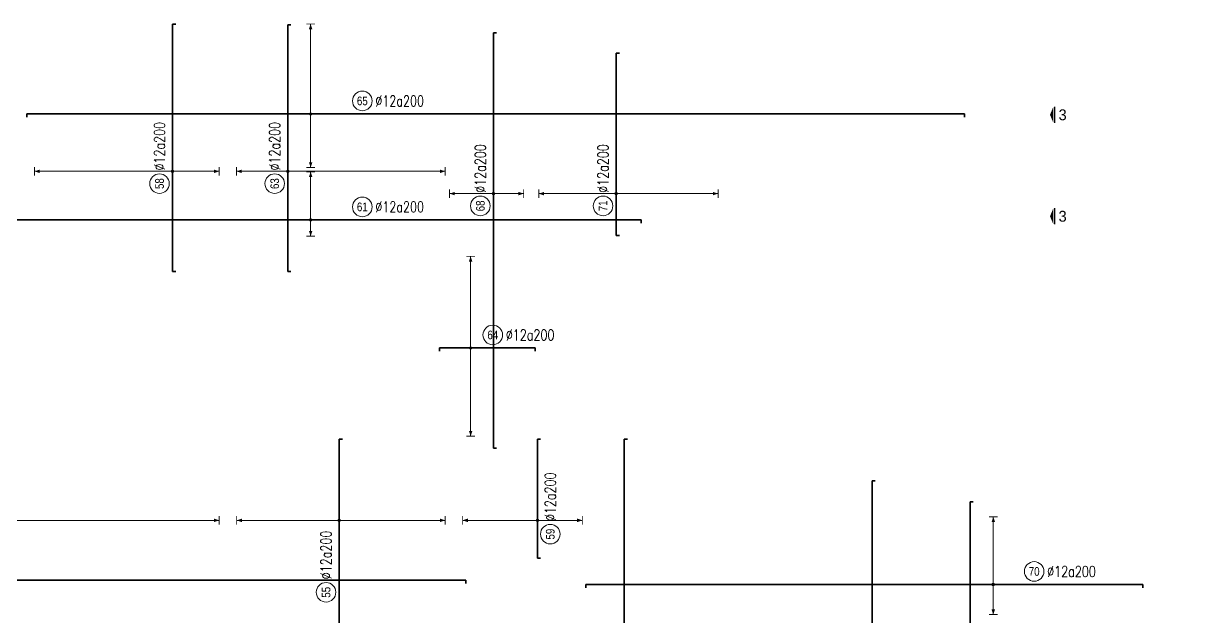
# Model space of a CAD drawing. Header units: millimetres. Extents: x 30086 to 1125792, y -12781 to 95911.
# Drawn here: x 130950 to 185120, y 39065 to 66320 of the extents above; entities that cross this region are included whole.
import ezdxf
from ezdxf.enums import TextEntityAlignment as Align

# ---------------------------------------------------------------- set-up
doc = ezdxf.new("R2010")
doc.units = ezdxf.units.MM
doc.header["$MEASUREMENT"] = 0
for name, color, linetype, lineweight in [('00-TT.Dim', 8, 'Continuous', 13), ('00-TT.Text', 4, 'Continuous', 13), ('NDC_S_DIM', 1, 'Continuous', 9), ('NDC_S_REBAR', 4, 'Continuous', 35), ('NDC_S_VN TEXT', 7, 'Continuous', 20)]:
    doc.layers.add(name, color=color, linetype=linetype, lineweight=lineweight)
doc.styles.add('ARIAL', font='arial.ttf', dxfattribs={"width": 0.8})
doc.styles.add('AUDIT_D_170222151448-0', font='')
doc.styles.add('NDC_ROMANS', font='romans.shx', dxfattribs={"width": 0.8})
doc.styles.add('VNAVANTH', font='')
doc.styles.get('AUDIT_D_170222151448-0').set_extended_font_data('.VnAvantH')
doc.styles.get('VNAVANTH').set_extended_font_data('.VnAvantH')

# ---------------------------------------------------------------- blocks, each defined once
blk = doc.blocks.new('*U16')
h = blk.add_hatch(color=6)
edge = h.paths.add_edge_path()
edge.add_arc((-2.48, 0), 0.3, 0, 360)
at = {"layer": 'NDC_S_DIM', "color": 8}
for q in [(-2.48, 40.85), (-2.48, -7.59)]:
    blk.add_line((-2.48, 0), q, dxfattribs=at)
for points in [[(-3.48, 40.85, 0.2, 0.2, 0), (-1.48, 40.85, 0, 0, 0)], [(-3.48, -7.59, 0.2, 0.2, 0), (-1.48, -7.59, 0, 0, 0)]]:
    blk.add_lwpolyline(points, format="xyseb", dxfattribs=at)
at = {"layer": 'NDC_S_DIM'}
blk.add_circle((9.4, 3), 2.25, dxfattribs=at)
at = {"layer": 'NDC_S_DIM', "color": 6}
blk.add_circle((-2.48, 0), 0.3, dxfattribs=at)
at = {"layer": 'NDC_S_DIM', "color": 8}
for points in [[(-2.88, 39.65), (-2.48, 40.85), (-2.08, 39.65)], [(-2.88, -6.39), (-2.48, -7.59), (-2.08, -6.39)]]:
    blk.add_solid(points, dxfattribs=at)
at = {"layer": 'NDC_S_REBAR'}
for p, q in [((0, 0), (-60.76, 0)), ((-60.76, 0), (-60.76, -0.75)), ((0, 0), (148.72, 0)), ((148.72, 0), (148.72, -0.75)), ((-60.76, -0.75), (-60.76, -0.75)), ((148.72, -0.75), (148.72, -0.75))]:
    blk.add_line(p, q, dxfattribs=at)
at = {"layer": 'NDC_S_VN TEXT', "style": 'ARIAL', "width": 0.8}
blk.add_attdef('KHT', text='', height=2, dxfattribs=at).set_placement((9.4, 3), align=Align.MIDDLE_CENTER)
at = {"layer": 'NDC_S_VN TEXT', "color": 3, "style": 'NDC_ROMANS', "width": 0.75}
blk.add_attdef('DKT', (12.4, 1.75), '', height=2.5, dxfattribs=at)
blk = doc.blocks.new('*U17')
h = blk.add_hatch(color=6)
edge = h.paths.add_edge_path()
edge.add_arc((0, 0), 0.3, 0, 360)
at = {"layer": 'NDC_S_DIM', "color": 8}
for q in [(0, 15.55), (0, -6.91)]:
    blk.add_line((0, 0), q, dxfattribs=at)
for points in [[(-1, 15.55, 0.2, 0.2, 0), (1, 15.55, 0, 0, 0)], [(-1, -6.91, 0.2, 0.2, 0), (1, -6.91, 0, 0, 0)]]:
    blk.add_lwpolyline(points, format="xyseb", dxfattribs=at)
at = {"layer": 'NDC_S_DIM'}
blk.add_circle((9.4, 3), 2.25, dxfattribs=at)
at = {"layer": 'NDC_S_DIM', "color": 6}
blk.add_circle((0, 0), 0.3, dxfattribs=at)
at = {"layer": 'NDC_S_DIM', "color": 8}
for points in [[(-0.4, 14.35), (0, 15.55), (0.4, 14.35)], [(-0.4, -5.71), (0, -6.91), (0.4, -5.71)]]:
    blk.add_solid(points, dxfattribs=at)
at = {"layer": 'NDC_S_REBAR'}
for p, q in [((0, 0), (-93.66, 0)), ((-93.66, 0), (-93.66, -0.75)), ((0, 0), (34.41, 0)), ((34.41, 0), (34.41, -0.75)), ((-93.66, -0.75), (-93.66, -0.75)), ((34.41, -0.75), (34.41, -0.75))]:
    blk.add_line(p, q, dxfattribs=at)
at = {"layer": 'NDC_S_VN TEXT', "style": 'ARIAL', "width": 0.8}
blk.add_attdef('KHT', text='', height=2, dxfattribs=at).set_placement((9.4, 3), align=Align.MIDDLE_CENTER)
at = {"layer": 'NDC_S_VN TEXT', "color": 3, "style": 'NDC_ROMANS', "width": 0.75}
blk.add_attdef('DKT', (12.4, 1.75), '', height=2.5, dxfattribs=at)
blk = doc.blocks.new('*U18')
h = blk.add_hatch(color=6)
edge = h.paths.add_edge_path()
edge.add_arc((-2.48, 0), 0.3, 0, 360)
at = {"layer": 'NDC_S_DIM', "color": 8}
for q in [(-2.48, 11.04), (-2.48, -3.71)]:
    blk.add_line((-2.48, 0), q, dxfattribs=at)
for points in [[(-3.48, 11.04, 0.2, 0.2, 0), (-1.48, 11.04, 0, 0, 0)], [(-3.48, -3.71, 0.2, 0.2, 0), (-1.48, -3.71, 0, 0, 0)]]:
    blk.add_lwpolyline(points, format="xyseb", dxfattribs=at)
at = {"layer": 'NDC_S_DIM'}
blk.add_circle((9.4, 3), 2.25, dxfattribs=at)
at = {"layer": 'NDC_S_DIM', "color": 6}
blk.add_circle((-2.48, 0), 0.3, dxfattribs=at)
at = {"layer": 'NDC_S_DIM', "color": 8}
for points in [[(-2.88, 9.84), (-2.48, 11.04), (-2.08, 9.84)], [(-2.88, -2.51), (-2.48, -3.71), (-2.08, -2.51)]]:
    blk.add_solid(points, dxfattribs=at)
at = {"layer": 'NDC_S_REBAR'}
for p, q in [((0, 0), (-106.9, 0)), ((-106.9, 0), (-106.9, -0.75)), ((0, 0), (73.5, 0)), ((73.5, 0), (73.5, -0.75)), ((-106.9, -0.75), (-106.9, -0.75)), ((73.5, -0.75), (73.5, -0.75))]:
    blk.add_line(p, q, dxfattribs=at)
at = {"layer": 'NDC_S_VN TEXT', "style": 'ARIAL', "width": 0.8}
blk.add_attdef('KHT', text='', height=2, dxfattribs=at).set_placement((9.4, 3), align=Align.MIDDLE_CENTER)
at = {"layer": 'NDC_S_VN TEXT', "color": 3, "style": 'NDC_ROMANS', "width": 0.75}
blk.add_attdef('DKT', (12.4, 1.75), '', height=2.5, dxfattribs=at)
blk = doc.blocks.new('*U19')
h = blk.add_hatch(color=6)
edge = h.paths.add_edge_path()
edge.add_arc((-2.48, 0), 0.3, 0, 360)
at = {"layer": 'NDC_S_DIM', "color": 8}
for q in [(-2.48, 20.68), (-2.48, -12.32)]:
    blk.add_line((-2.48, 0), q, dxfattribs=at)
for points in [[(-3.48, 20.68, 0.2, 0.2, 0), (-1.48, 20.68, 0, 0, 0)], [(-3.48, -12.32, 0.2, 0.2, 0), (-1.48, -12.32, 0, 0, 0)]]:
    blk.add_lwpolyline(points, format="xyseb", dxfattribs=at)
at = {"layer": 'NDC_S_DIM'}
blk.add_circle((9.4, 3), 2.25, dxfattribs=at)
at = {"layer": 'NDC_S_DIM', "color": 6}
blk.add_circle((-2.48, 0), 0.3, dxfattribs=at)
at = {"layer": 'NDC_S_DIM', "color": 8}
for points in [[(-2.88, 19.48), (-2.48, 20.68), (-2.08, 19.48)], [(-2.88, -11.12), (-2.48, -12.32), (-2.08, -11.12)]]:
    blk.add_solid(points, dxfattribs=at)
at = {"layer": 'NDC_S_REBAR'}
for p, q in [((0, 0), (-67.75, 0)), ((-67.75, 0), (-67.75, -0.75)), ((0, 0), (147.85, 0)), ((147.85, 0), (147.85, -0.75)), ((-67.75, -0.75), (-67.75, -0.75)), ((147.85, -0.75), (147.85, -0.75))]:
    blk.add_line(p, q, dxfattribs=at)
at = {"layer": 'NDC_S_VN TEXT', "style": 'ARIAL', "width": 0.8}
blk.add_attdef('KHT', text='', height=2, dxfattribs=at).set_placement((9.4, 3), align=Align.MIDDLE_CENTER)
at = {"layer": 'NDC_S_VN TEXT', "color": 3, "style": 'NDC_ROMANS', "width": 0.75}
blk.add_attdef('DKT', (12.4, 1.75), '', height=2.5, dxfattribs=at)
blk = doc.blocks.new('*U25')
h = blk.add_hatch(color=6)
edge = h.paths.add_edge_path()
edge.add_arc((0, 0), 0.3, 0, 360)
at = {"layer": 'NDC_S_DIM', "color": 8}
for q in [(0, 31.76), (0, -10.7)]:
    blk.add_line((0, 0), q, dxfattribs=at)
for points in [[(-1, 31.76, 0.2, 0.2, 0), (1, 31.76, 0, 0, 0)], [(-1, -10.7, 0.2, 0.2, 0), (1, -10.7, 0, 0, 0)]]:
    blk.add_lwpolyline(points, format="xyseb", dxfattribs=at)
at = {"layer": 'NDC_S_DIM'}
blk.add_circle((-2.82, 3), 2.25, dxfattribs=at)
at = {"layer": 'NDC_S_DIM', "color": 6}
blk.add_circle((0, 0), 0.3, dxfattribs=at)
at = {"layer": 'NDC_S_DIM', "color": 8}
for points in [[(-0.4, 30.56), (0, 31.76), (0.4, 30.56)], [(-0.4, -9.5), (0, -10.7), (0.4, -9.5)]]:
    blk.add_solid(points, dxfattribs=at)
at = {"layer": 'NDC_S_REBAR'}
for p, q in [((0, 0), (-23.04, 0)), ((-23.04, 0), (-23.04, -0.75)), ((0, 0), (33.83, 0)), ((33.83, 0), (33.83, -0.75)), ((-23.04, -0.75), (-23.04, -0.75)), ((33.83, -0.75), (33.83, -0.75))]:
    blk.add_line(p, q, dxfattribs=at)
at = {"layer": 'NDC_S_VN TEXT', "style": 'ARIAL', "width": 0.8}
blk.add_attdef('KHT', text='', height=2, dxfattribs=at).set_placement((-2.82, 3), align=Align.MIDDLE_CENTER)
at = {"layer": 'NDC_S_VN TEXT', "color": 3, "style": 'NDC_ROMANS', "width": 0.75}
blk.add_attdef('DKT', (0.18, 1.75), '', height=2.5, dxfattribs=at)
blk = doc.blocks.new('*U26')
h = blk.add_hatch(color=6)
edge = h.paths.add_edge_path()
edge.add_arc((0, 0), 0.3, 0, 360)
at = {"layer": 'NDC_S_DIM', "color": 8}
for q in [(0, 11.78), (0, -36.22)]:
    blk.add_line((0, 0), q, dxfattribs=at)
for points in [[(-1, 11.78, 0.2, 0.2, 0), (1, 11.78, 0, 0, 0)], [(-1, -36.22, 0.2, 0.2, 0), (1, -36.22, 0, 0, 0)]]:
    blk.add_lwpolyline(points, format="xyseb", dxfattribs=at)
at = {"layer": 'NDC_S_DIM'}
blk.add_circle((-2.82, 3), 2.25, dxfattribs=at)
at = {"layer": 'NDC_S_DIM', "color": 6}
blk.add_circle((0, 0), 0.3, dxfattribs=at)
at = {"layer": 'NDC_S_DIM', "color": 8}
for points in [[(-0.4, 10.58), (0, 11.78), (0.4, 10.58)], [(-0.4, -35.02), (0, -36.22), (0.4, -35.02)]]:
    blk.add_solid(points, dxfattribs=at)
at = {"layer": 'NDC_S_REBAR'}
for p, q in [((0, 0), (-23.04, 0)), ((-23.04, 0), (-23.04, -0.75)), ((0, 0), (33.65, 0)), ((33.65, 0), (33.65, -0.75)), ((-23.04, -0.75), (-23.04, -0.75)), ((33.65, -0.75), (33.65, -0.75))]:
    blk.add_line(p, q, dxfattribs=at)
at = {"layer": 'NDC_S_VN TEXT', "style": 'ARIAL', "width": 0.8}
blk.add_attdef('KHT', text='', height=2, dxfattribs=at).set_placement((-2.82, 3), align=Align.MIDDLE_CENTER)
at = {"layer": 'NDC_S_VN TEXT', "color": 3, "style": 'NDC_ROMANS', "width": 0.75}
blk.add_attdef('DKT', (0.18, 1.75), '', height=2.5, dxfattribs=at)
blk = doc.blocks.new('*U47')
h = blk.add_hatch(color=6)
edge = h.paths.add_edge_path()
edge.add_arc((0, 0), 0.3, 0, 360)
at = {"layer": 'NDC_S_DIM', "color": 8}
for q in [(0, 10.07), (0, -6.97)]:
    blk.add_line((0, 0), q, dxfattribs=at)
for points in [[(-1, 10.07, 0.2, 0.2, 0), (1, 10.07, 0, 0, 0)], [(-1, -6.97, 0.2, 0.2, 0), (1, -6.97, 0, 0, 0)]]:
    blk.add_lwpolyline(points, format="xyseb", dxfattribs=at)
at = {"layer": 'NDC_S_DIM'}
blk.add_circle((-2.82, 3), 2.25, dxfattribs=at)
at = {"layer": 'NDC_S_DIM', "color": 6}
blk.add_circle((0, 0), 0.3, dxfattribs=at)
at = {"layer": 'NDC_S_DIM', "color": 8}
for points in [[(-0.4, 8.87), (0, 10.07), (0.4, 8.87)], [(-0.4, -5.77), (0, -6.97), (0.4, -5.77)]]:
    blk.add_solid(points, dxfattribs=at)
at = {"layer": 'NDC_S_REBAR'}
for p, q in [((0, 0), (-58.53, 0)), ((-58.53, 0), (-58.53, -0.75)), ((0, 0), (36.97, 0)), ((36.97, 0), (36.97, -0.75)), ((-58.53, -0.75), (-58.53, -0.75)), ((36.97, -0.75), (36.97, -0.75))]:
    blk.add_line(p, q, dxfattribs=at)
at = {"layer": 'NDC_S_VN TEXT', "style": 'ARIAL', "width": 0.8}
blk.add_attdef('KHT', text='', height=2, dxfattribs=at).set_placement((-2.82, 3), align=Align.MIDDLE_CENTER)
at = {"layer": 'NDC_S_VN TEXT', "color": 3, "style": 'NDC_ROMANS', "width": 0.75}
blk.add_attdef('DKT', (0.18, 1.75), '', height=2.5, dxfattribs=at)
blk = doc.blocks.new('*U31')
h = blk.add_hatch(color=6)
edge = h.paths.add_edge_path()
edge.add_arc((0, 0), 0.3, 0, 360)
at = {"layer": 'NDC_S_DIM', "color": 8}
for q in [(0, 12.61), (0, -10.89)]:
    blk.add_line((0, 0), q, dxfattribs=at)
for points in [[(-1, 12.61, 0.2, 0.2, 0), (1, 12.61, 0, 0, 0)], [(-1, -10.89, 0.2, 0.2, 0), (1, -10.89, 0, 0, 0)]]:
    blk.add_lwpolyline(points, format="xyseb", dxfattribs=at)
at = {"layer": 'NDC_S_DIM'}
blk.add_circle((-2.82, 3), 2.25, dxfattribs=at)
at = {"layer": 'NDC_S_DIM', "color": 6}
blk.add_circle((0, 0), 0.3, dxfattribs=at)
at = {"layer": 'NDC_S_DIM', "color": 8}
for points in [[(-0.4, 11.41), (0, 12.61), (0.4, 11.41)], [(-0.4, -9.69), (0, -10.89), (0.4, -9.69)]]:
    blk.add_solid(points, dxfattribs=at)
at = {"layer": 'NDC_S_REBAR'}
for p, q in [((0, 0), (-41.68, 0)), ((-41.68, 0), (-41.68, -0.75)), ((0, 0), (54.31, 0)), ((54.31, 0), (54.31, -0.75)), ((-41.68, -0.75), (-41.68, -0.75)), ((54.31, -0.75), (54.31, -0.75))]:
    blk.add_line(p, q, dxfattribs=at)
at = {"layer": 'NDC_S_VN TEXT', "style": 'ARIAL', "width": 0.8}
blk.add_attdef('KHT', text='', height=2, dxfattribs=at).set_placement((-2.82, 3), align=Align.MIDDLE_CENTER)
at = {"layer": 'NDC_S_VN TEXT', "color": 3, "style": 'NDC_ROMANS', "width": 0.75}
blk.add_attdef('DKT', (0.18, 1.75), '', height=2.5, dxfattribs=at)
blk = doc.blocks.new('*U39')
h = blk.add_hatch(color=6)
edge = h.paths.add_edge_path()
edge.add_arc((0, 0), 0.3, 0, 360)
at = {"layer": 'NDC_S_DIM', "color": 8}
for q in [(0, 42.1), (0, -5.96)]:
    blk.add_line((0, 0), q, dxfattribs=at)
for points in [[(-1, 42.1, 0.2, 0.2, 0), (1, 42.1, 0, 0, 0)], [(-1, -5.96, 0.2, 0.2, 0), (1, -5.96, 0, 0, 0)]]:
    blk.add_lwpolyline(points, format="xyseb", dxfattribs=at)
at = {"layer": 'NDC_S_DIM'}
blk.add_circle((-2.82, 3), 2.25, dxfattribs=at)
at = {"layer": 'NDC_S_DIM', "color": 6}
blk.add_circle((0, 0), 0.3, dxfattribs=at)
at = {"layer": 'NDC_S_DIM', "color": 8}
for points in [[(-0.4, 40.9), (0, 42.1), (0.4, 40.9)], [(-0.4, -4.76), (0, -5.96), (0.4, -4.76)]]:
    blk.add_solid(points, dxfattribs=at)
at = {"layer": 'NDC_S_REBAR'}
for p, q in [((0, 0), (-21.79, 0)), ((-21.79, 0), (-21.79, -0.75)), ((0, 0), (64.63, 0)), ((64.63, 0), (64.63, -0.75)), ((-21.79, -0.75), (-21.79, -0.75)), ((64.63, -0.75), (64.63, -0.75))]:
    blk.add_line(p, q, dxfattribs=at)
at = {"layer": 'NDC_S_VN TEXT', "style": 'ARIAL', "width": 0.8}
blk.add_attdef('KHT', text='', height=2, dxfattribs=at).set_placement((-2.82, 3), align=Align.MIDDLE_CENTER)
at = {"layer": 'NDC_S_VN TEXT', "color": 3, "style": 'NDC_ROMANS', "width": 0.75}
blk.add_attdef('DKT', (0.18, 1.75), '', height=2.5, dxfattribs=at)
blk = doc.blocks.new('*U40')
h = blk.add_hatch(color=6)
edge = h.paths.add_edge_path()
edge.add_arc((0, 0), 0.3, 0, 360)
at = {"layer": 'NDC_S_DIM', "color": 8}
for q in [(0, 12.58), (0, -53.11)]:
    blk.add_line((0, 0), q, dxfattribs=at)
for points in [[(-1, 12.58, 0.2, 0.2, 0), (1, 12.58, 0, 0, 0)], [(-1, -53.11, 0.2, 0.2, 0), (1, -53.11, 0, 0, 0)]]:
    blk.add_lwpolyline(points, format="xyseb", dxfattribs=at)
at = {"layer": 'NDC_S_DIM'}
blk.add_circle((-2.82, 3), 2.25, dxfattribs=at)
at = {"layer": 'NDC_S_DIM', "color": 6}
blk.add_circle((0, 0), 0.3, dxfattribs=at)
at = {"layer": 'NDC_S_DIM', "color": 8}
for points in [[(-0.4, 11.38), (0, 12.58), (0.4, 11.38)], [(-0.4, -51.91), (0, -53.11), (0.4, -51.91)]]:
    blk.add_solid(points, dxfattribs=at)
at = {"layer": 'NDC_S_REBAR'}
for p, q in [((0, 0), (-21.79, 0)), ((-21.79, 0), (-21.79, -0.75)), ((0, 0), (59.77, 0)), ((59.77, 0), (59.77, -0.75)), ((-21.79, -0.75), (-21.79, -0.75)), ((59.77, -0.75), (59.77, -0.75))]:
    blk.add_line(p, q, dxfattribs=at)
at = {"layer": 'NDC_S_VN TEXT', "style": 'ARIAL', "width": 0.8}
blk.add_attdef('KHT', text='', height=2, dxfattribs=at).set_placement((-2.82, 3), align=Align.MIDDLE_CENTER)
at = {"layer": 'NDC_S_VN TEXT', "color": 3, "style": 'NDC_ROMANS', "width": 0.75}
blk.add_attdef('DKT', (0.18, 1.75), '', height=2.5, dxfattribs=at)
blk = doc.blocks.new('*U27')
h = blk.add_hatch(color=6)
edge = h.paths.add_edge_path()
edge.add_arc((0, 0), 0.3, 0, 360)
at = {"layer": 'NDC_S_DIM', "color": 8}
for q in [(0, 17.76), (0, -23.45)]:
    blk.add_line((0, 0), q, dxfattribs=at)
for points in [[(-1, 17.76, 0.2, 0.2, 0), (1, 17.76, 0, 0, 0)], [(-1, -23.45, 0.2, 0.2, 0), (1, -23.45, 0, 0, 0)]]:
    blk.add_lwpolyline(points, format="xyseb", dxfattribs=at)
at = {"layer": 'NDC_S_DIM'}
blk.add_circle((-2.82, 3), 2.25, dxfattribs=at)
at = {"layer": 'NDC_S_DIM', "color": 6}
blk.add_circle((0, 0), 0.3, dxfattribs=at)
at = {"layer": 'NDC_S_DIM', "color": 8}
for points in [[(-0.4, 16.56), (0, 17.76), (0.4, 16.56)], [(-0.4, -22.25), (0, -23.45), (0.4, -22.25)]]:
    blk.add_solid(points, dxfattribs=at)
at = {"layer": 'NDC_S_REBAR'}
for p, q in [((0, 0), (-9.62, 0)), ((-9.62, 0), (-9.62, -0.75)), ((0, 0), (32.28, 0)), ((32.28, 0), (32.28, -0.75)), ((-9.62, -0.75), (-9.62, -0.75)), ((32.28, -0.75), (32.28, -0.75))]:
    blk.add_line(p, q, dxfattribs=at)
at = {"layer": 'NDC_S_VN TEXT', "style": 'ARIAL', "width": 0.8}
blk.add_attdef('KHT', text='', height=2, dxfattribs=at).set_placement((-2.82, 3), align=Align.MIDDLE_CENTER)
at = {"layer": 'NDC_S_VN TEXT', "color": 3, "style": 'NDC_ROMANS', "width": 0.75}
blk.add_attdef('DKT', (0.18, 1.75), '', height=2.5, dxfattribs=at)
blk = doc.blocks.new('*U49')
h = blk.add_hatch(color=6)
edge = h.paths.add_edge_path()
edge.add_arc((0, 0), 0.3, 0, 360)
at = {"layer": 'NDC_S_DIM', "color": 8}
for q in [(0, 93.75), (0, -51.38)]:
    blk.add_line((0, 0), q, dxfattribs=at)
for points in [[(-1, 93.75, 0.2, 0.2, 0), (1, 93.75, 0, 0, 0)], [(-1, -51.38, 0.2, 0.2, 0), (1, -51.38, 0, 0, 0)]]:
    blk.add_lwpolyline(points, format="xyseb", dxfattribs=at)
at = {"layer": 'NDC_S_DIM'}
blk.add_circle((-16.54, 3), 2.25, dxfattribs=at)
at = {"layer": 'NDC_S_DIM', "color": 6}
blk.add_circle((0, 0), 0.3, dxfattribs=at)
at = {"layer": 'NDC_S_DIM', "color": 8}
for points in [[(-0.4, 92.55), (0, 93.75), (0.4, 92.55)], [(-0.4, -50.18), (0, -51.38), (0.4, -50.18)]]:
    blk.add_solid(points, dxfattribs=at)
at = {"layer": 'NDC_S_REBAR'}
for p, q in [((0, 0), (-26.07, 0)), ((-26.07, 0), (-26.07, -0.75)), ((0, 0), (29.2, 0)), ((29.2, 0), (29.2, -0.75)), ((-26.07, -0.75), (-26.07, -0.75)), ((29.2, -0.75), (29.2, -0.75))]:
    blk.add_line(p, q, dxfattribs=at)
at = {"layer": 'NDC_S_VN TEXT', "style": 'ARIAL', "width": 0.8}
blk.add_attdef('KHT', text='', height=2, dxfattribs=at).set_placement((-16.54, 3), align=Align.MIDDLE_CENTER)
at = {"layer": 'NDC_S_VN TEXT', "color": 3, "style": 'NDC_ROMANS', "width": 0.75}
blk.add_attdef('DKT', (-13.54, 1.75), '', height=2.5, dxfattribs=at)
blk = doc.blocks.new('*U50')
h = blk.add_hatch(color=6)
edge = h.paths.add_edge_path()
edge.add_arc((0, 0), 0.3, 0, 360)
at = {"layer": 'NDC_S_DIM', "color": 8}
for q in [(0, 23.55), (0, -24.41)]:
    blk.add_line((0, 0), q, dxfattribs=at)
for points in [[(-1, 23.55, 0.2, 0.2, 0), (1, 23.55, 0, 0, 0)], [(-1, -24.41, 0.2, 0.2, 0), (1, -24.41, 0, 0, 0)]]:
    blk.add_lwpolyline(points, format="xyseb", dxfattribs=at)
at = {"layer": 'NDC_S_DIM'}
blk.add_circle((-16.54, 3), 2.25, dxfattribs=at)
at = {"layer": 'NDC_S_DIM', "color": 6}
blk.add_circle((0, 0), 0.3, dxfattribs=at)
at = {"layer": 'NDC_S_DIM', "color": 8}
for points in [[(-0.4, 22.35), (0, 23.55), (0.4, 22.35)], [(-0.4, -23.21), (0, -24.41), (0.4, -23.21)]]:
    blk.add_solid(points, dxfattribs=at)
at = {"layer": 'NDC_S_REBAR'}
for p, q in [((0, 0), (-24.91, 0)), ((-24.91, 0), (-24.91, -0.75)), ((0, 0), (18.68, 0)), ((18.68, 0), (18.68, -0.75)), ((-24.91, -0.75), (-24.91, -0.75)), ((18.68, -0.75), (18.68, -0.75))]:
    blk.add_line(p, q, dxfattribs=at)
at = {"layer": 'NDC_S_VN TEXT', "style": 'ARIAL', "width": 0.8}
blk.add_attdef('KHT', text='', height=2, dxfattribs=at).set_placement((-16.54, 3), align=Align.MIDDLE_CENTER)
at = {"layer": 'NDC_S_VN TEXT', "color": 3, "style": 'NDC_ROMANS', "width": 0.75}
blk.add_attdef('DKT', (-13.54, 1.75), '', height=2.5, dxfattribs=at)
blk = doc.blocks.new('*U51')
h = blk.add_hatch(color=6)
edge = h.paths.add_edge_path()
edge.add_arc((0, 0), 0.3, 0, 360)
at = {"layer": 'NDC_S_DIM', "color": 8}
for q in [(0, 17.19), (0, -10.34)]:
    blk.add_line((0, 0), q, dxfattribs=at)
for points in [[(-1, 17.19, 0.2, 0.2, 0), (1, 17.19, 0, 0, 0)], [(-1, -10.34, 0.2, 0.2, 0), (1, -10.34, 0, 0, 0)]]:
    blk.add_lwpolyline(points, format="xyseb", dxfattribs=at)
at = {"layer": 'NDC_S_DIM', "color": 6}
blk.add_circle((0, 0), 0.3, dxfattribs=at)
at = {"layer": 'NDC_S_DIM'}
blk.add_circle((-3.17, -2.96), 2.25, dxfattribs=at)
at = {"layer": 'NDC_S_DIM', "color": 8}
for points in [[(-0.4, 15.99), (0, 17.19), (0.4, 15.99)], [(-0.4, -9.14), (0, -10.34), (0.4, -9.14)]]:
    blk.add_solid(points, dxfattribs=at)
at = {"layer": 'NDC_S_REBAR'}
for p, q in [((0, 0), (-8.66, 0)), ((-8.66, 0), (-8.66, -0.75)), ((0, 0), (18.68, 0)), ((18.68, 0), (18.68, -0.75)), ((-8.66, -0.75), (-8.66, -0.75)), ((18.68, -0.75), (18.68, -0.75))]:
    blk.add_line(p, q, dxfattribs=at)
at = {"layer": 'NDC_S_VN TEXT', "style": 'ARIAL', "width": 0.8}
blk.add_attdef('KHT', text='', height=2, dxfattribs=at).set_placement((-3.17, -2.96), align=Align.MIDDLE_CENTER)
at = {"layer": 'NDC_S_VN TEXT', "color": 3, "style": 'NDC_ROMANS', "width": 0.75}
blk.add_attdef('DKT', (-0.17, -4.21), '', height=2.5, dxfattribs=at)
blk = doc.blocks.new('*U98')
h = blk.add_hatch(color=6)
edge = h.paths.add_edge_path()
edge.add_arc((-2.99, 0), 0.3, 0, 360)
at = {"layer": 'NDC_S_DIM', "color": 8}
for q in [(-2.99, 21.07), (-2.99, -20.29)]:
    blk.add_line((-2.99, 0), q, dxfattribs=at)
for points in [[(-3.99, 21.07, 0.2, 0.2, 0), (-1.99, 21.07, 0, 0, 0)], [(-3.99, -20.29, 0.2, 0.2, 0), (-1.99, -20.29, 0, 0, 0)]]:
    blk.add_lwpolyline(points, format="xyseb", dxfattribs=at)
at = {"layer": 'NDC_S_DIM'}
blk.add_circle((2.1, 3), 2.25, dxfattribs=at)
at = {"layer": 'NDC_S_DIM', "color": 6}
blk.add_circle((-2.99, 0), 0.3, dxfattribs=at)
at = {"layer": 'NDC_S_DIM', "color": 8}
for points in [[(-3.39, 19.87), (-2.99, 21.07), (-2.59, 19.87)], [(-3.39, -19.09), (-2.99, -20.29), (-2.59, -19.09)]]:
    blk.add_solid(points, dxfattribs=at)
at = {"layer": 'NDC_S_REBAR'}
for p, q in [((0, 0), (-10.12, 0)), ((-10.12, 0), (-10.12, -0.75)), ((0, 0), (11.86, 0)), ((11.86, 0), (11.86, -0.75)), ((-10.12, -0.75), (-10.12, -0.75)), ((11.86, -0.75), (11.86, -0.75))]:
    blk.add_line(p, q, dxfattribs=at)
at = {"layer": 'NDC_S_VN TEXT', "style": 'ARIAL', "width": 0.8}
blk.add_attdef('KHT', text='', height=2, dxfattribs=at).set_placement((2.1, 3), align=Align.MIDDLE_CENTER)
at = {"layer": 'NDC_S_VN TEXT', "color": 3, "style": 'NDC_ROMANS', "width": 0.75}
blk.add_attdef('DKT', (5.1, 1.75), '', height=2.5, dxfattribs=at)
blk = doc.blocks.new('00-3T-Cut Symbol')
at = {"color": 0, "ltscale": 2}
blk.add_line((2.21, 1.22), (-2.21, 1.22), dxfattribs=at)
blk.add_lwpolyline([(0, 0, 0, 4.29, 0), (0, 0.89, 2.5, 2.5, 0)], format="xyseb", dxfattribs=at)
at = {"layer": '00-TT.Dim', "style": 'AUDIT_D_170222151448-0'}
blk.add_attdef('NUMBER', text='', height=3, dxfattribs=at).set_placement((0, 1.87), align=Align.MIDDLE_CENTER)

msp = doc.modelspace()

# ---------------------------------------------------------------- block references
at = {"xscale": 200, "yscale": 200, "zscale": 200}
for name, p, values in [('*U19', (144649.8, 62163.9), {'KHT': '65', 'DKT': '%%c12a200'}), ('*U18', (144649.8, 57292.5), {'KHT': '61', 'DKT': '%%c12a200'}), ('*U98', (152109.2, 51405.5), {'KHT': '64', 'DKT': '%%c12a200'}), ('*U16', (121547.5, 40730.2), {'KHT': '43', 'DKT': '%%c12a200'}), ('*U17', (175547.2, 40532.7), {'KHT': '70', 'DKT': '%%c12a200'})]:
    msp.add_blockref(name, p, dxfattribs=at).add_auto_attribs(values)
at = {"xscale": 200, "yscale": 200, "zscale": 200, "rotation": 90}
for name, p, values in [('*U25', (137802.7, 59527.4), {'KHT': '58', 'DKT': '%%c12a200'}), ('*U26', (143099.3, 59527.4), {'KHT': '63', 'DKT': '%%c12a200'}), ('*U47', (152556.9, 58501.7), {'KHT': '68', 'DKT': '%%c12a200'}), ('*U27', (158201.1, 58501.7), {'KHT': '71', 'DKT': '%%c12a200'}), ('*U49', (129673.7, 43482.4), {'KHT': '47', 'DKT': '%%c12a200'}), ('*U50', (145460.8, 43482.4), {'KHT': '55', 'DKT': '%%c12a200'}), ('*U51', (154581.3, 43482.4), {'KHT': '59', 'DKT': '%%c12a200'}), ('*U31', (158572.4, 36355), {'KHT': '57', 'DKT': '%%c12a200'}), ('*U39', (169969.9, 32378.2), {'KHT': '62', 'DKT': '%%c12a200'}), ('*U40', (174478.2, 32378.2), {'KHT': '66', 'DKT': '%%c12a200'})]:
    msp.add_blockref(name, p, dxfattribs=at).add_auto_attribs(values)
at = {"color": 1}
ref = msp.add_blockref('00-3T-Cut Symbol', (178155.6, 62126.2), dxfattribs=dict(at, xscale=-166.6666666493984, yscale=166.6666666494566, zscale=166.6666666494306, rotation=270))
ref.add_attrib('NUMBER', '3', dxfattribs={"layer": '00-TT.Text', "color": 7, "height": 500, "style": 'VNAVANTH'}).set_placement((178735.9, 62126.2), align=Align.MIDDLE_CENTER)
ref = msp.add_blockref('00-3T-Cut Symbol', (178155.6, 57461.7), dxfattribs=dict(at, xscale=-166.6666666493984, yscale=166.6666666494566, zscale=166.6666666494306, rotation=270))
ref.add_attrib('NUMBER', '3', dxfattribs={"layer": '00-TT.Text', "color": 7, "height": 500, "style": 'VNAVANTH'}).set_placement((178735.9, 57461.7), align=Align.MIDDLE_CENTER)

doc.saveas('drawing.dxf')
